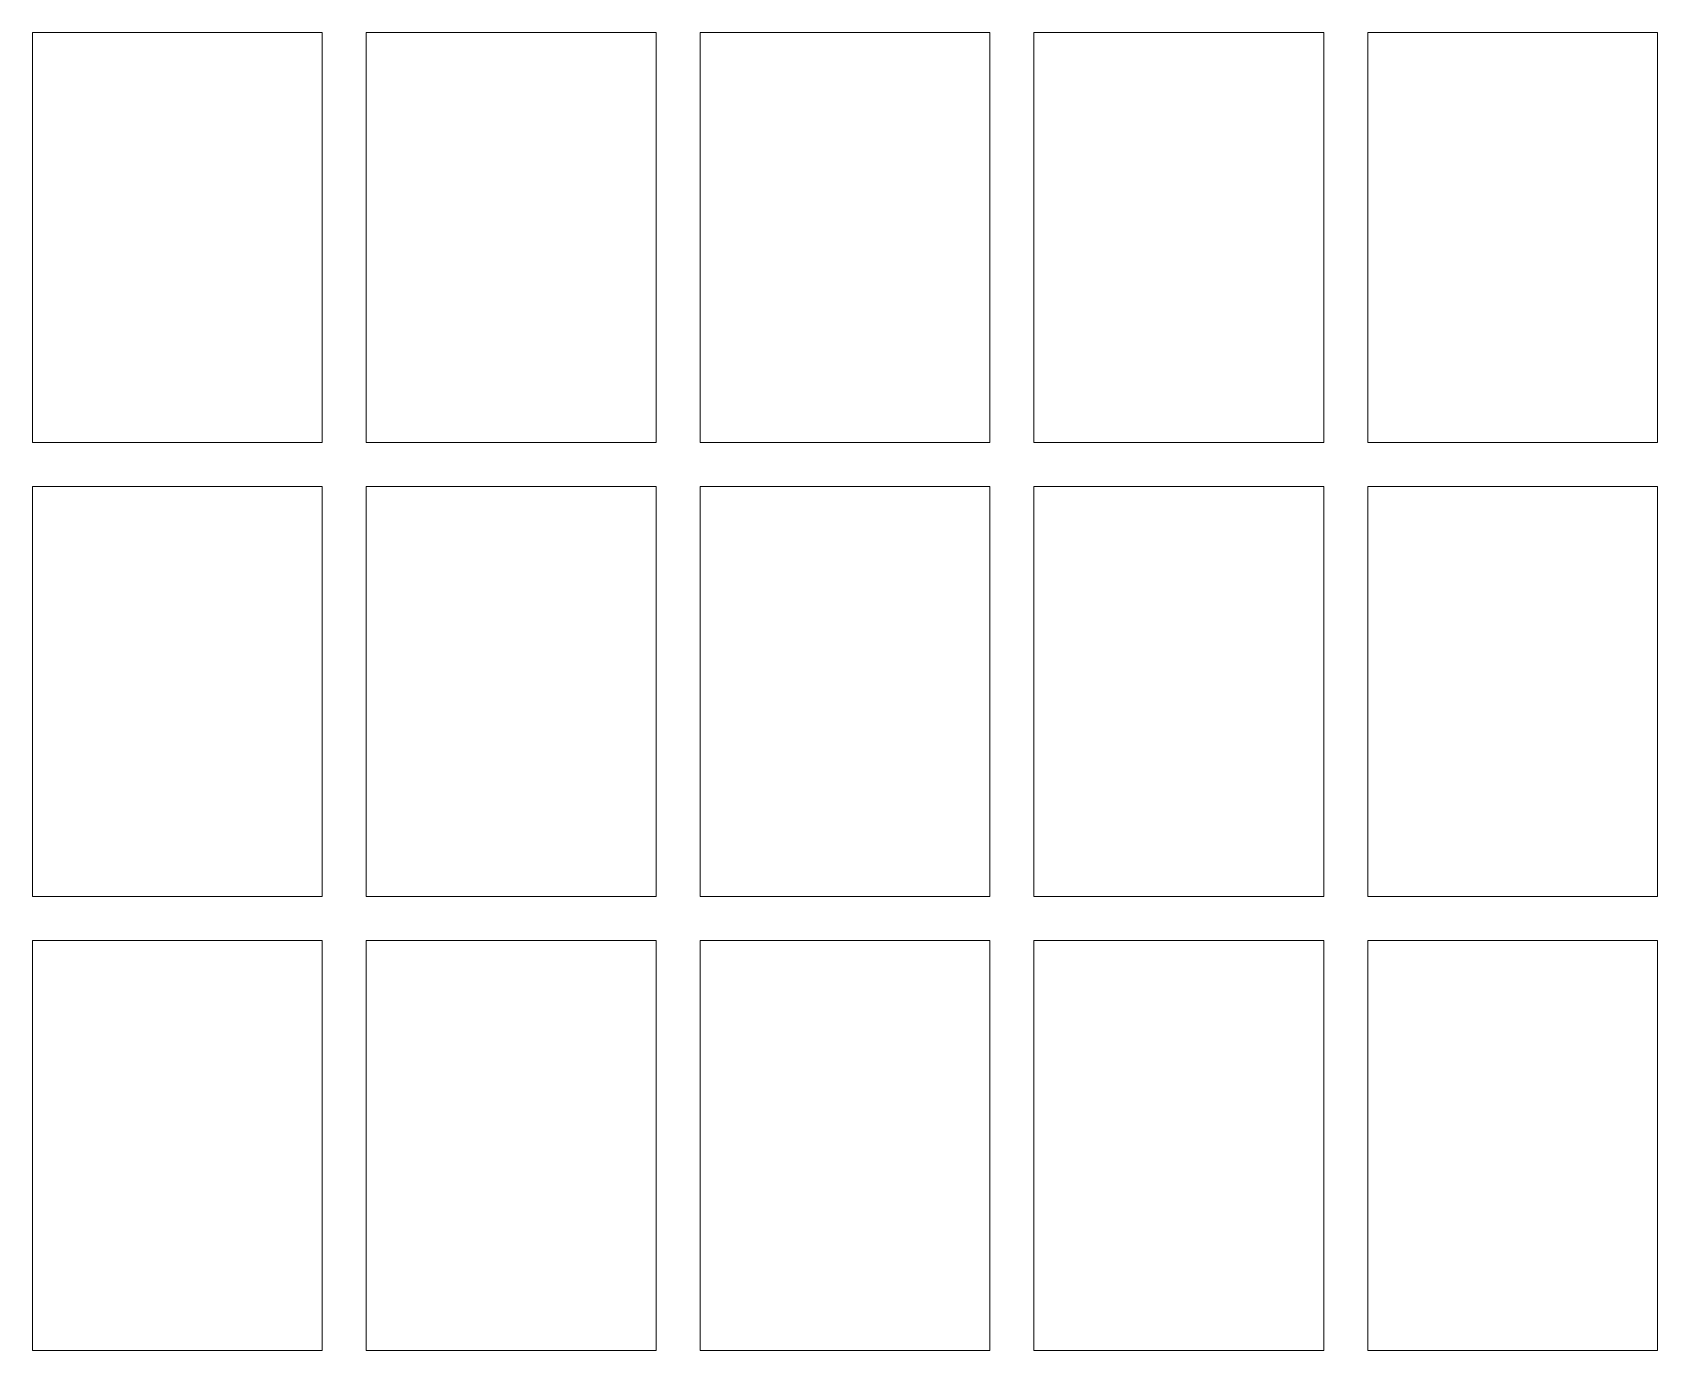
# Model space of a CAD drawing. Header units: millimetres. Extents: x -6680 to 6456, y 1671 to 6150.
# Drawn here: x 1648 to 2826, y 3879 to 4834 of the extents above; entities that cross this region are included whole.
import ezdxf

# ---------------------------------------------------------------- set-up
doc = ezdxf.new("R2010")
doc.units = ezdxf.units.MM
doc.layers.add('ВЭ', color=1, linetype='Continuous')

# ---------------------------------------------------------------- blocks, each defined once
blk = doc.blocks.new('*U316')
at = {"layer": 'ВЭ', "color": 250, "linetype": 'ByBlock', "lineweight": 18}
blk.add_lwpolyline([(-105, -148.5), (105, -148.5), (105, 148.5), (-105, 148.5), (-105, -148.5)], dxfattribs=at)
blk = doc.blocks.new('*U317')
at = {"layer": 'Defpoints', "color": 0, "linetype": 'ByBlock', "lineweight": -2, "transparency": 16777216}
for p in [(0, -1316), (242, -1316), (484, -1316), (726, -1316), (968, -1316), (0, -1645), (242, -1645), (484, -1645), (726, -1645), (968, -1645), (0, -1974), (242, -1974), (484, -1974), (726, -1974), (968, -1974)]:
    blk.add_blockref('*U316', p, dxfattribs=at)

msp = doc.modelspace()

# ---------------------------------------------------------------- block references
at = {"layer": 'Defpoints'}
msp.add_blockref('*U317', (1753, 6001.5), dxfattribs=at)

doc.saveas('drawing.dxf')
